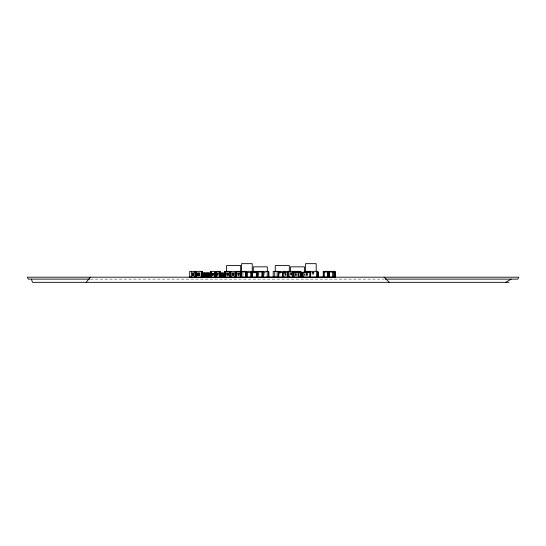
<?xml version="1.0" encoding="UTF-8"?>
<svg xmlns="http://www.w3.org/2000/svg" width="546" height="546" viewBox="0 0 546 546"><rect width="100%" height="100%" fill="white"/><g stroke="black" fill="none" stroke-linecap="round" stroke-linejoin="round"><path stroke-width="0.41" stroke-dasharray="2.73 2.05" d="M192.151 272.638L195.516 272.638M197.386 272.638L199.972 272.638M231.811 272.638L234.657 272.638M263.274 272.638L266.264 272.638M311.841 272.638L315.274 272.638M192.274 273.116L193.694 273.116M196.97 273.116L200.116 273.116M212.203 273.116L213.623 273.116L213.623 275.43M216.899 273.116L218.571 273.116M226.344 273.116L228.856 273.116M234.193 273.116L232.132 273.116L232.132 275.43M237.257 273.116L239.537 273.116L239.537 275.43M243.038 273.116L242.977 275.43M90.534 279.122L383.715 279.122M313.718 271.997L313.718 275.662M313.302 271.355L313.302 275.662M312.175 271.997L312.175 275.662M312.066 271.355L312.066 275.634M307.801 272.638L307.801 275.634M307.678 273.464L307.678 275.662M306.743 272.638L306.743 275.634M306.552 272.638L306.552 275.634M306.442 273.389L306.442 275.634M305.528 273.764L305.576 275.484M304.668 273.833L304.668 275.484M304.415 273.464L304.415 275.662M297.379 273.389L297.379 275.634M296.553 273.833L296.553 275.484M296.43 273.389L296.43 275.634M295.618 272.638L295.618 275.634M295.495 273.833L295.495 275.484M295.195 273.464L295.195 275.662M291.81 273.833L291.81 275.484M291.23 272.181L291.23 275.484M291.12 272.638L291.12 275.634M290.929 271.997L290.929 275.662M290.397 272.386L290.397 275.553M286.65 273.389L286.65 275.634M285.572 272.638L285.572 275.634M285.305 273.464L285.305 275.662M285.183 273.833L285.183 275.484M279.873 273.464L279.873 275.662M264.428 272.181L264.428 275.484M258.913 273.007L258.913 275.484M258.695 272.727L258.695 275.662M239.332 273.116L239.401 275.43M238.984 273.116L239.046 275.43M238.759 273.116L238.759 275.43M238.691 273.116L238.691 275.43M238.465 273.116L238.411 275.43M238.111 273.116L238.049 275.43M234.063 273.116L234.063 275.43M233.995 273.116L233.995 275.43M233.422 273.116L233.422 275.43M233.354 273.116L233.354 275.43M232.971 273.116L232.971 275.43M232.903 273.116L232.903 275.43M232.773 273.116L232.712 275.43M232.33 273.116L232.262 275.43M232.07 273.116L232.07 275.43M228.405 273.116L228.467 275.43M228.276 273.116L228.276 275.43M228.214 273.116L228.214 275.43M227.825 273.116L227.825 275.43M227.764 273.116L227.764 275.43M227.634 273.116L227.634 275.43M227.566 273.116L227.566 275.43M227.122 273.116L227.184 275.43M226.993 273.116L226.924 275.43M226.604 273.007L226.604 275.484M217.929 273.116L217.99 275.43M217.479 273.116L217.54 275.43M217.349 273.116L217.349 275.43M217.281 273.116L217.281 275.43M213.042 273.116L213.042 275.43M212.974 273.116L212.974 275.43M212.844 273.116L212.844 275.43M212.783 273.116L212.783 275.43M212.333 273.116L212.401 275.43M199.925 273.116L199.925 276.201M199.474 273.116L199.474 276.972M199.283 273.116L199.345 276.201M198.901 273.116L198.833 276.201M198.703 273.116L198.703 276.201M198.642 273.116L198.642 276.201M198.253 273.116L198.253 276.201M198.191 273.116L198.191 276.201M198.061 273.116L198.061 276.972M197.993 273.116L197.993 276.201M197.55 273.116L197.611 276.201M197.42 273.116L197.42 276.972M193.755 273.116L193.694 276.201M193.496 273.116L193.564 276.201M193.113 273.116L193.113 276.201M193.045 273.116L193.045 276.201M192.472 273.116L192.472 276.201M237.872 275.43L237.872 273.116L237.81 275.43M233.613 275.43L233.613 273.116L233.552 275.43M218.182 275.43L218.182 273.116L218.12 275.43M213.493 275.43L213.493 273.116L213.425 275.43M192.915 276.201L192.915 273.116L192.854 276.201"/><path stroke-width="0.82" d="M274.747 277.136L274.747 271.355M86.152 282.337L90.315 277.197M505.787 282.337L511.206 279.122M229.525 271.355L224.645 271.355L224.645 277.136M242.479 271.355L246.635 271.355M257.473 271.355L252.88 271.355L252.88 273.007M258.504 271.355L268.693 271.355L268.693 277.136M295.495 271.355L285.183 271.355L285.183 273.007M296.43 271.355L300.928 271.355L300.928 277.136M304.668 271.355L317.799 271.355M194.321 271.997L195.816 271.997M201.624 271.997L202.532 271.997L202.505 277.197L201.228 277.136L201.256 271.355M216.243 271.997L219.963 271.997L219.963 277.136M225.068 271.997L230.241 271.997L230.269 277.136M253.071 271.997L261.916 271.997L261.916 277.136M268.188 271.997L268.693 271.997M292.356 271.997L299.877 271.997M303.535 271.997L310.674 271.997M317.485 271.997L317.984 271.997L317.984 277.136M323.423 271.997L328.16 271.997L328.16 277.136M329.218 271.997L334.459 271.997L334.405 277.136M287.824 272.638L282.739 272.638L282.739 277.136M292.185 272.638L300.928 272.638M334.282 272.638L334.35 277.197M335.026 272.638L335.537 272.638L335.613 277.197M202.109 273.116L211.049 273.116M214.776 273.116L216.639 273.116M220.113 273.116L224.549 273.116M240.602 273.116L241.421 273.116M202.409 276.972L210.852 276.972L210.92 273.116M214.776 276.972L216.762 276.972M220.14 276.972L224.358 276.972L224.351 273.116M240.547 276.972L241.544 276.972M189.312 277.197L195.188 277.136L195.188 271.355L189.721 271.355L189.721 277.136M335.613 277.068L209.405 277.197M89.681 279.122L28.283 279.122L27.3 277.197L518.7 277.197L517.901 279.122L385.148 279.122M508.899 282.337L32.521 282.337L31.375 279.122M189.312 277.136L190.588 277.197M384.118 277.197L389.346 282.337M335.449 272.638L335.442 277.136M335.026 277.136L334.991 271.355L329.095 271.355L329.095 277.136M334.896 271.355L334.889 277.136M334.739 271.355L334.746 277.136M334.643 271.355L334.616 277.136M334.582 271.355L334.521 277.136M334.132 271.997L334.132 277.136M334.036 271.997L334.036 277.136M332.664 271.997L332.664 277.136M329.402 271.355L329.402 277.136M329.218 271.355L329.218 277.136M328.282 277.136L328.282 271.355L323.239 271.355L323.239 277.136M327.969 272.638L327.969 277.136M327.859 271.997L327.859 277.136M324.31 271.997L324.31 277.136M323.423 271.355L323.423 277.136M318.141 271.997L318.141 277.136M317.881 271.997L317.881 277.136M317.567 271.355L317.567 277.136M316.619 271.355L316.619 277.136M316.202 271.239L316.202 263.663L305.528 263.663L305.528 271.239M310.619 271.355L310.619 277.136M309.787 277.136L309.787 272.638L302.054 272.638L302.054 277.136M304.443 272.386L304.443 266.844L290.397 266.844L290.397 271.594M303.235 272.638L303.235 277.136M302.177 272.638L302.177 277.136M300.819 271.355L300.819 277.136M300.061 272.638L300.061 277.136M298.601 272.638L298.601 277.136M298.382 272.638L298.382 277.136M294.144 272.638L294.144 277.136M293.154 272.638L293.154 277.136M292.806 271.355L292.806 277.136M289.312 271.355L289.312 265.574L275.273 265.574L275.273 271.355M289.018 271.355L289.018 277.136M288.001 271.355L288.001 277.136M287.681 272.638L287.681 277.136M285.305 271.355L285.305 273.007M284.37 273.007L284.37 271.355L279.682 271.355L279.682 273.007M284.213 271.355L284.213 273.007M283.824 272.638L283.824 277.136M282.494 277.136L282.494 272.638L278.351 272.638L278.351 277.136M279.791 271.355L279.791 273.007M278.781 273.007L278.781 271.355L273.198 271.355L273.198 277.136M278.433 271.355L278.508 277.136M277.156 271.355L277.156 277.136M268.816 271.997L268.816 277.136M268.502 271.997L268.502 277.136M267.335 271.594L267.335 266.844L253.289 266.844L253.289 271.594M267.226 271.355L267.226 277.136M263.274 271.355L263.274 277.136M262.769 271.355L262.769 277.136M257.903 271.997L257.903 277.136M257.569 271.997L257.569 277.136M257.487 271.997L257.487 277.136M256.552 277.136L256.552 272.638L252.115 272.638L252.115 277.136M256.361 272.638L256.361 277.136M252.539 272.638L252.539 277.136M252.238 277.136L252.238 263.663L241.564 263.663L241.564 277.136M251.945 271.997L251.945 277.136M251.849 271.997L251.849 277.136M251.638 271.997L251.638 277.136M251.529 271.997L251.529 277.136M251.18 277.136L251.18 272.638L247.167 272.638L247.167 277.136M250.996 277.136L250.996 271.355L246.751 271.355L246.751 277.136M246.635 277.136L246.635 271.997L241.38 271.997L241.38 277.136M246.205 271.997L246.205 277.136M246.014 271.997L246.014 277.136M245.905 271.997L245.905 277.136M245.816 271.997L245.816 277.136M245.625 271.997L245.625 277.136M241.803 271.997L241.803 277.136M241.516 271.997L241.516 277.136M241.004 273.116L241.052 276.972M240.929 277.136L240.929 271.355L236.015 271.355L236.015 277.136M240.704 272.638L240.704 277.136L240.643 265.574L226.604 265.574L226.604 271.355M240.445 277.136L240.445 271.997L236.438 271.997L236.438 277.136M240.26 271.355L240.281 277.136M235.892 271.997L235.892 277.136M235.306 271.997L235.306 277.136M235.08 277.136L235.08 271.355L230.651 271.355L230.651 277.136M231.067 271.355L231.067 277.136M230.392 271.997L230.392 277.136M229.716 271.997L229.716 277.136M225.361 271.997L225.361 277.136M225.068 271.355L225.068 277.136M224.42 273.116L224.42 276.972M223.71 273.116L223.778 276.972M223.13 273.116L223.068 276.972M222.488 273.116L222.488 276.972M222.427 273.116L222.427 276.972M221.785 273.116L221.847 276.972M221.205 273.116L221.205 276.972M221.137 273.116L221.137 276.972M220.386 277.136L220.386 271.355L216.243 271.355L216.243 277.136M219.458 271.997L219.458 277.136M216.052 271.997L216.052 277.136M215.615 273.116L215.547 276.972M215.417 273.116L215.417 276.972M215.356 273.116L215.356 276.972M215.151 277.136L215.117 271.355L210.79 271.355L210.79 277.136M214.994 271.355L214.994 277.136M214.906 273.116L214.906 276.972M211.295 271.355L211.295 277.136M210.981 271.355L210.981 277.136M210.667 271.997L210.674 277.197M210.21 273.116L210.278 276.972M209.63 273.116L209.63 276.972M209.568 273.116L209.568 276.972M208.927 273.116L208.988 276.972M208.476 273.116L208.538 276.972M208.285 273.116L208.347 276.972M207.896 273.116L207.896 276.972M207.835 273.116L207.835 276.972M207.705 273.116L207.705 276.972M207.637 273.116L207.637 276.972M206.995 273.116L207.064 276.972M206.415 273.116L206.415 276.972M206.354 273.116L206.354 276.972M205.774 273.116L205.774 276.972M205.712 273.116L205.712 276.972M205.132 273.116L205.071 276.972M204.682 273.116L204.62 276.972M204.491 273.116L204.491 276.972M204.422 273.116L204.422 276.972M204.04 273.116L204.04 276.972M203.979 273.116L203.979 276.972M203.201 273.116L203.139 276.972M202.941 277.197L196.287 277.136L196.287 271.355L202.095 271.355L202.095 277.136M202.559 273.116L202.559 276.972M202.409 272.638L202.409 277.136M201.972 271.997L201.972 277.136M201.788 271.355L201.788 277.136M195.939 272.638L195.939 277.136M195.529 271.997L195.516 277.136M195.379 272.638L195.379 277.136M195.079 271.355L195.079 277.136M191.455 271.355L191.455 277.136M220.564 276.972L220.564 273.116L220.495 276.972M203.849 276.972L203.849 273.116L203.781 276.972"/></g></svg>
